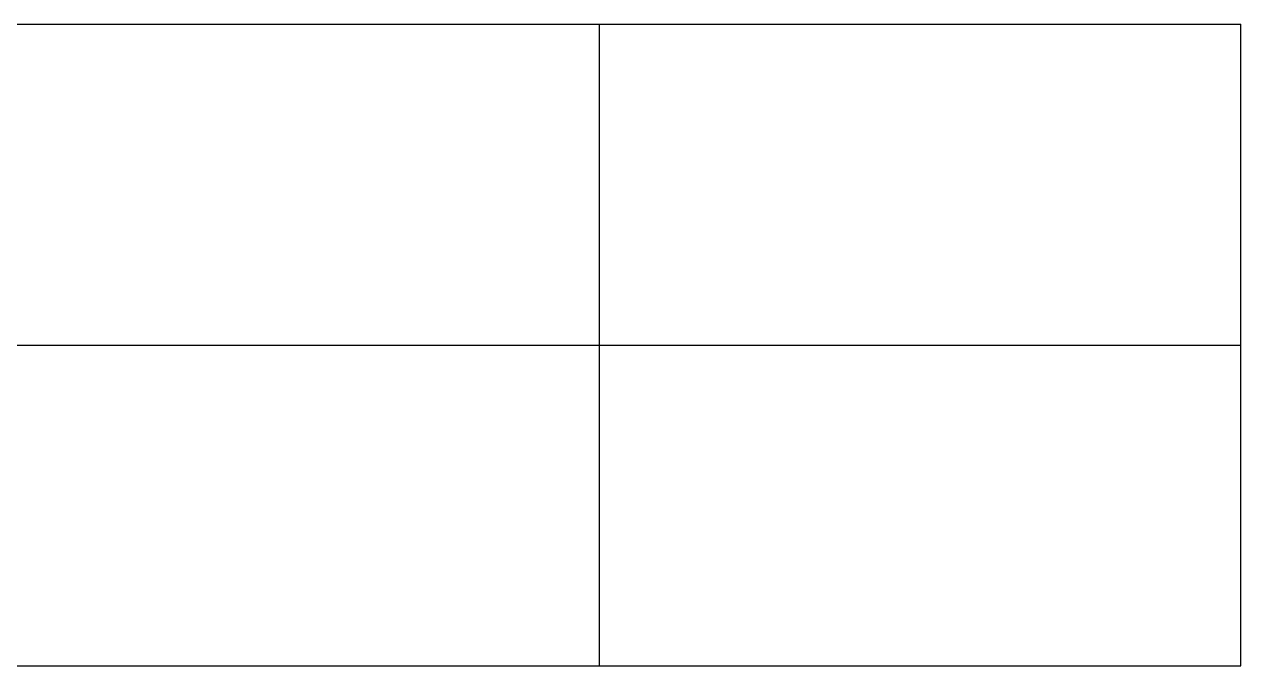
# Model space of a CAD drawing. Extents: x -1354 to 0, y -305 to 752.
# Drawn here: x -578 to 0, y -305 to 0 of the extents above; entities that cross this region are included whole.
import ezdxf

# ---------------------------------------------------------------- set-up
doc = ezdxf.new("R2010")
doc.units = 0
doc.layers.add('laser bed referance', color=3, linetype='Continuous', lineweight=25, true_color=0x00ff00)
doc.layers.add('Referance lines', color=2, linetype='Continuous', lineweight=25, true_color=0xffff00)

msp = doc.modelspace()

# ---------------------------------------------------------------- linework, layer by layer
at = {"layer": 'laser bed referance'}
for p, q in [((-609.6, 0), (0, 0)), ((0, -304.8), (0, 0)), ((-609.6, -304.8), (0, -304.8))]:
    msp.add_line(p, q, dxfattribs=at)
at = {"layer": 'Referance lines'}
for p, q in [((-304.8, 0), (-304.8, -304.8)), ((-609.6, -152.4), (0, -152.4))]:
    msp.add_line(p, q, dxfattribs=at)

doc.saveas('drawing.dxf')
